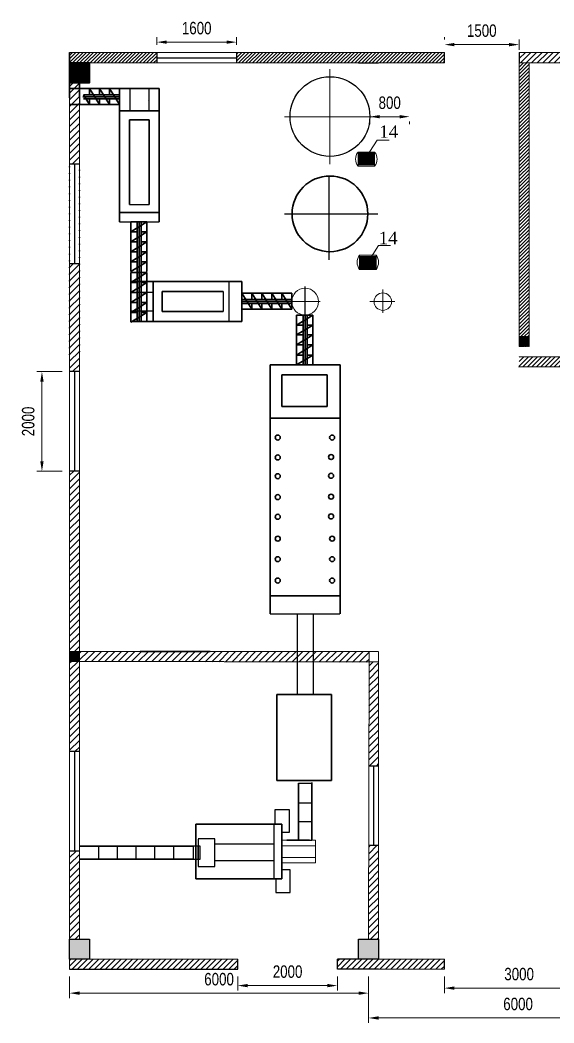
# Model space of a CAD drawing. Header units: millimetres. Extents: x -76212 to 9435109730, y -5959132081 to 60147.
# Drawn here: x 121727 to 132439, y 29433 to 49577 of the extents above; entities that cross this region are included whole.
import ezdxf

# ---------------------------------------------------------------- set-up
doc = ezdxf.new("R2010")
doc.units = ezdxf.units.MM
doc.linetypes.add('ACAD_ISO04W100', pattern=[30, 24, -3, 0, -3])
for name, color, linetype, lineweight in [('3', 4, 'Continuous', 5), ('athietbi', 2, 'Continuous', 35), ('Cot', 1, 'Continuous', 15), ('duonggiong', 8, 'ACAD_ISO04W100', 9), ('Hatch', 8, 'Continuous', 9), ('K.Thuoc0.15', 2, 'Continuous', 15), ('Net0.2', 4, 'Continuous', 13), ('netchinh1', 221, 'Continuous', 40), ('PHOI_CANH', 3, 'Continuous', 30), ('tb dây chuyền', 10, 'Continuous', 40), ('thiet bi', 1, 'Continuous', 30), ('THIET BI11', 30, 'Continuous', 30), ('tuong', 1, 'Continuous', 40)]:
    doc.layers.add(name, color=color, linetype=linetype, lineweight=lineweight)
doc.styles.add('VIET', font='', dxfattribs={"width": 0.8})
doc.styles.get('VIET').set_extended_font_data('.VnAvant')
doc.dimstyles.new('TL 1-100', dxfattribs={"dimtxt": 250, "dimasz": 200, "dimexe": 100, "dimexo": 150, "dimgap": 150, "dimtad": 1, "dimdec": 0, "dimdsep": 46, "dimtxsty": 'VIET', "dimcen": 100, "dimdle": 200, "dimclrd": 8, "dimclre": 8, "dimclrt": 2, "dimadec": 0, "dimazin": 0, "dimtfac": 1, "dimtdec": 0, "dimtmove": 2, "dimatfit": 3, "dimfxl": 1, "dimtolj": 1, "dimtzin": 0, "dimlwd": 5, "dimlwe": 5, "dimarcsym": 0})
pattern_1 = [(45, (85911.3, -956.59), (-56.1266, 56.1266), [])]
pattern_2 = [(45, (85911.3, -956.59), (-67.35192, 67.35192), [])]
pattern_3 = [(45, (-2248824.945, -170239.367), (-35.3553391, 35.3553391), [])]

# ---------------------------------------------------------------- blocks, each defined once
blk = doc.blocks.new('*D44')
at = {"color": 8, "lineweight": 5, "transparency": 16777216}
for p, q in [((122720, 30365), (122720, 29932)), ((128720, 30364), (128720, 29932)), ((122920, 30032), (128520, 30032))]:
    blk.add_line(p, q, dxfattribs=at)
at = {"color": 8, "transparency": 16777216}
for points in [[(122920, 30065), (122920, 29998), (122720, 30032)], [(128520, 30065), (128520, 29998), (128720, 30032)]]:
    blk.add_solid(points, dxfattribs=at)
at = {"layer": 'Defpoints', "color": 0, "transparency": 16777216}
for p in [(122720, 30515), (128720, 30514), (128720, 30032)]:
    blk.add_point(p, dxfattribs=at)
at = {"color": 2, "transparency": 16777216, "insert": (125720, 30311), "char_height": 250, "attachment_point": 5, "style": 'VIET'}
blk.add_mtext('\\A1;6000', dxfattribs=at)
blk = doc.blocks.new('*D40')
at = {"color": 8, "lineweight": 5, "transparency": 16777216}
for p, q in [((130241, 49233), (130241, 49183)), ((131741, 48976), (131741, 49183)), ((131541, 49083), (130441, 49083))]:
    blk.add_line(p, q, dxfattribs=at)
at = {"color": 8, "transparency": 16777216}
for points in [[(130441, 49117), (130441, 49050), (130241, 49083)], [(131541, 49117), (131541, 49050), (131741, 49083)]]:
    blk.add_solid(points, dxfattribs=at)
at = {"layer": 'Defpoints', "color": 0, "transparency": 16777216}
for p in [(130241, 49083), (130241, 49083), (131741, 48826)]:
    blk.add_point(p, dxfattribs=at)
at = {"color": 2, "transparency": 16777216, "insert": (130991, 49363), "char_height": 250, "attachment_point": 5, "style": 'VIET'}
blk.add_mtext('\\A1;1500', dxfattribs=at)
blk = doc.blocks.new('*D52')
at = {"color": 8, "lineweight": 5, "transparency": 16777216}
for p, q in [((124471, 49076), (124471, 49233)), ((126071, 49076), (126071, 49233)), ((124671, 49133), (125871, 49133))]:
    blk.add_line(p, q, dxfattribs=at)
at = {"color": 8, "transparency": 16777216}
for points in [[(124671, 49167), (124671, 49100), (124471, 49133)], [(125871, 49167), (125871, 49100), (126071, 49133)]]:
    blk.add_solid(points, dxfattribs=at)
at = {"layer": 'Defpoints', "color": 0, "transparency": 16777216}
for p in [(126071, 49133), (124471, 48926), (126071, 48926)]:
    blk.add_point(p, dxfattribs=at)
at = {"color": 2, "transparency": 16777216, "insert": (125271, 49413), "char_height": 250, "attachment_point": 5, "style": 'VIET'}
blk.add_mtext('\\A1;1600', dxfattribs=at)
blk = doc.blocks.new('*D41')
at = {"color": 8, "lineweight": 5, "transparency": 16777216}
for p, q in [((129344, 47636), (128944, 47636)), ((128744, 47486), (128744, 47536)), ((129544, 47486), (129544, 47536))]:
    blk.add_line(p, q, dxfattribs=at)
at = {"color": 8, "transparency": 16777216}
for points in [[(128944, 47669), (128944, 47602), (128744, 47636)], [(129344, 47669), (129344, 47602), (129544, 47636)]]:
    blk.add_solid(points, dxfattribs=at)
at = {"layer": 'Defpoints', "color": 0, "transparency": 16777216}
for p in [(128744, 47636), (128744, 47636), (129544, 47636)]:
    blk.add_point(p, dxfattribs=at)
at = {"color": 2, "transparency": 16777216, "insert": (129144, 47915), "char_height": 250, "attachment_point": 5, "style": 'VIET'}
blk.add_mtext('\\A1;800', dxfattribs=at)
blk = doc.blocks.new('*D66')
at = {"color": 8, "lineweight": 5, "transparency": 16777216}
for p, q in [((126095, 30365), (126095, 30083)), ((128095, 30365), (128095, 30083)), ((127895, 30183), (126295, 30183))]:
    blk.add_line(p, q, dxfattribs=at)
at = {"color": 8, "transparency": 16777216}
for points in [[(126295, 30217), (126295, 30150), (126095, 30183)], [(127895, 30217), (127895, 30150), (128095, 30183)]]:
    blk.add_solid(points, dxfattribs=at)
at = {"layer": 'Defpoints', "color": 0, "transparency": 16777216}
for p in [(126095, 30515), (128095, 30515), (126095, 30183)]:
    blk.add_point(p, dxfattribs=at)
at = {"color": 2, "transparency": 16777216, "insert": (127095, 30463), "char_height": 250, "attachment_point": 5, "style": 'VIET'}
blk.add_mtext('\\A1;2000', dxfattribs=at)
blk = doc.blocks.new('*D49')
at = {"color": 8, "lineweight": 5, "transparency": 16777216}
for p, q in [((128720, 30364), (128720, 29433)), ((134720, 30365), (134720, 29433)), ((128920, 29533), (134520, 29533))]:
    blk.add_line(p, q, dxfattribs=at)
at = {"color": 8, "transparency": 16777216}
for points in [[(128920, 29567), (128920, 29500), (128720, 29533)], [(134520, 29567), (134520, 29500), (134720, 29533)]]:
    blk.add_solid(points, dxfattribs=at)
at = {"layer": 'Defpoints', "color": 0, "transparency": 16777216}
for p in [(128720, 30514), (134720, 30515), (134720, 29533)]:
    blk.add_point(p, dxfattribs=at)
at = {"color": 2, "transparency": 16777216, "insert": (131720, 29813), "char_height": 250, "attachment_point": 5, "style": 'VIET'}
blk.add_mtext('\\A1;6000', dxfattribs=at)
blk = doc.blocks.new('*D68')
at = {"color": 8, "lineweight": 5, "transparency": 16777216}
for p, q in [((130241, 30365), (130241, 30033)), ((133241, 30364), (133241, 30033)), ((130441, 30133), (133041, 30133))]:
    blk.add_line(p, q, dxfattribs=at)
at = {"color": 8, "transparency": 16777216}
for points in [[(130441, 30167), (130441, 30100), (130241, 30133)], [(133041, 30167), (133041, 30100), (133241, 30133)]]:
    blk.add_solid(points, dxfattribs=at)
at = {"layer": 'Defpoints', "color": 0, "transparency": 16777216}
for p in [(130241, 30515), (133241, 30514), (133241, 30133)]:
    blk.add_point(p, dxfattribs=at)
at = {"color": 2, "transparency": 16777216, "insert": (131741, 30413), "char_height": 250, "attachment_point": 5, "style": 'VIET'}
blk.add_mtext('\\A1;3000', dxfattribs=at)
blk = doc.blocks.new('111')
at = {"layer": 'athietbi', "color": 7, "lineweight": 35}
blk.add_line((43280, 44880), (43280, 45202), dxfattribs=at)
at = {"layer": 'thiet bi', "color": 7, "lineweight": 35}
for p, q in [((42280, 45202), (43280, 45202)), ((42477, 44880), (42280, 45202)), ((42477, 45202), (42477, 45072)), ((42678, 44880), (42477, 45202)), ((42678, 45202), (42678, 45072)), ((42879, 44880), (42678, 45202)), ((42879, 45202), (42879, 45072)), ((43079, 44880), (42879, 45202)), ((43280, 44880), (43079, 45202)), ((43079, 45202), (43079, 45072)), ((43160, 45072), (42280, 45072)), ((43185, 45032), (42280, 45032)), ((43280, 44992), (42280, 44992)), ((42477, 44992), (42477, 44880)), ((42678, 44992), (42678, 44880)), ((42879, 44992), (42879, 44880)), ((43079, 44992), (43079, 44880)), ((43160, 45072), (43280, 45072)), ((43185, 45032), (43280, 45032)), ((42280, 44880), (43280, 44880))]:
    blk.add_line(p, q, dxfattribs=at)
blk = doc.blocks.new('*D75')
at = {"color": 8, "lineweight": 5, "transparency": 16777216}
for p, q in [((122571, 42515), (122066, 42515)), ((122166, 42315), (122166, 40715)), ((122571, 40515), (122066, 40515))]:
    blk.add_line(p, q, dxfattribs=at)
at = {"color": 8, "transparency": 16777216}
for points in [[(122133, 42315), (122200, 42315), (122166, 42515)], [(122133, 40715), (122200, 40715), (122166, 40515)]]:
    blk.add_solid(points, dxfattribs=at)
at = {"layer": 'Defpoints', "color": 0, "transparency": 16777216}
for p in [(122721, 42515), (122166, 40515), (122721, 40515)]:
    blk.add_point(p, dxfattribs=at)
at = {"color": 2, "transparency": 16777216, "insert": (121891, 41515), "char_height": 250, "attachment_point": 5, "rotation": 90, "style": 'VIET'}
blk.add_mtext('\\A1;2000', dxfattribs=at)

msp = doc.modelspace()

# ---------------------------------------------------------------- hatches: boundary and pattern name
at = {"lineweight": 9}
h = msp.add_hatch(dxfattribs=at)
h.set_pattern_fill('ANSI31', color=256, scale=25)
h.set_pattern_definition(pattern_1)
h.paths.add_polyline_path([(135719.9, 48716.5), (137031.3, 48716.6), (137031.3, 48925.7), (135719.8, 48925.7), (131991.3, 48925.7), (131741.3, 48927.6), (131741.3, 48718.1), (131991.3, 48716.2)])
h = msp.add_hatch(color=256, dxfattribs=at)
h.dxf.hatch_style = 1
h.paths.add_polyline_path([(146895.9, 36882.2), (146486.4, 36882.2), (146486.4, 36680.3), (146895.6, 36680.2)])
h.paths.add_polyline_path([(152919.8, 36882), (152720, 36882), (152720, 36680), (152919.8, 36680)])
h.paths.add_polyline_path([(152919.5, 31109.8), (152519.5, 31109.8), (152519.5, 30709.8), (152919.5, 30709.8)])
h.paths.add_polyline_path([(140920, 30711.9), (140920, 30711.9), (140520, 30711.9), (140520, 31111.9), (140920, 31111.9), (140920, 30711.7), (141086.4, 30711.7), (141086.4, 30711.8), (140520, 30712), (140520, 30711.9), (140920, 30711.9), (140920, 30712.2), (140886.4, 30712.2), (140568.1, 30712)])
h.paths.add_polyline_path([(134921.3, 31113.8), (134521.3, 31113.8), (134521.3, 30713.4), (134921.3, 30713.4)])
h.paths.add_polyline_path([(123120.1, 31115.3), (122720.1, 31115.3), (122720.1, 30714.8), (123120.1, 30714.8)])
h.paths.add_polyline_path([(128920, 31115.3), (128520, 31115.3), (128520, 30714.8), (128920, 30714.8)])
h.paths.add_polyline_path([(152920, 48713), (152520, 48713), (152520, 48313), (152920, 48313)])
h = msp.add_hatch(dxfattribs=at)
h.set_pattern_fill('ANSI31', color=256, scale=30)
h.set_pattern_definition(pattern_2)
h.paths.add_polyline_path([(122920.5, 44683.4), (122720.5, 44683.4), (122720.3, 42515), (122920.3, 42514.7)])
h = msp.add_hatch(dxfattribs=at)
h.set_pattern_fill('ANSI31', color=256, scale=20)
h.set_pattern_definition([(45, (85911.3, -956.59), (-44.90128, 44.90128), [])])
h.paths.add_polyline_path([(150720, 42814.9), (131741.3, 42814.9), (131741.3, 42614.9), (147820, 42614.9), (147920, 42614.9), (150720, 42614.9)])
h.paths.add_polyline_path([(151220, 42814.9), (150920.3, 42814.9), (150920.3, 42813.2), (150920, 42614.9), (151220, 42614.9)])
h = msp.add_hatch(dxfattribs=at)
h.set_pattern_fill('ANSI31', color=256, scale=30)
h.set_pattern_definition(pattern_2)
h.paths.add_polyline_path([(122720.2, 34883.4), (122920.2, 34883.4), (122920, 36695.9), (122720.3, 36696.4)])
h.paths.add_polyline_path([(122720.1, 31115.3), (122920.5, 31115.3), (122920.4, 32883.4), (122720.1, 32883.4)])
h.paths.add_polyline_path([(122720.3, 36896.4), (122920.5, 36896.2), (122920.5, 40514.9), (122720.4, 40514.9)])
h = msp.add_hatch(dxfattribs=at)
h.set_pattern_fill('ANSI31', color=256, scale=30)
h.set_pattern_definition(pattern_2)
h.paths.add_polyline_path([(125112.6, 36893.3), (125112.6, 36891.5), (124796.3, 36891.5), (124796.3, 36893.7), (122920.5, 36896.2), (122920.5, 36695.9), (128729.3, 36681.5), (128729.6, 36888.4)])
h.paths.add_polyline_path([(128920.3, 36681), (128729.3, 36681.5), (128725.8, 34599.9), (128920.2, 34599.9)])
h.paths.add_polyline_path([(128920.1, 33000.8), (128723.2, 33000.8), (128720, 31115.3), (128920, 31115.3)])
h = msp.add_hatch(dxfattribs=at)
h.set_pattern_fill('ANSI31', color=256, scale=25)
h.set_pattern_definition(pattern_1)
h.paths.add_polyline_path([(130241.3, 30714.5), (128920, 30714.8), (128520, 30714.8), (128095.3, 30714.8), (128095.3, 30514.5), (128920, 30514.5), (130241.3, 30514.5)])
h.paths.add_polyline_path([(126095.3, 30714.6), (122919.3, 30714.6), (122720, 30714.6), (122720, 30514.5), (126095.3, 30514.5)])
at = {"layer": 'Hatch', "lineweight": 9}
h = msp.add_hatch(dxfattribs=at)
h.set_pattern_fill('ANSI31', scale=400)
h.set_pattern_definition([(45, (-1170854.627, -236868.097), (-35.355339, 35.355339), [])])
h.paths.add_polyline_path([(124470, 48925.7), (124470, 48925.7), (123720, 48925.7), (122720, 48925.7), (122720, 48715.4), (123720, 48715.5), (124470, 48715.5)])
h.paths.add_polyline_path([(122720, 48925.7), (122720, 48925.7), (122720, 48715.3), (122720, 48715.4)])
h = msp.add_hatch(dxfattribs=at)
h.set_pattern_fill('ANSI31', scale=400)
h.set_pattern_definition([(45, (-1982485.81, -331001.58), (-35.3553391, 35.3553391), [])])
h.paths.add_polyline_path([(126071.3, 48715.9), (128719.8, 48715.9), (128719.8, 48925.7), (126071.3, 48925.7)])
h.paths.add_polyline_path([(130241.3, 48718.5), (130241.3, 48923.4), (128719.8, 48925.7), (128719.8, 48715.9)])
h = msp.add_hatch(dxfattribs=at)
h.set_pattern_fill('ANSI31')
h.set_pattern_definition([(45, (-2000485.86936, -330999.24596), (-0.088388347648, 0.088388347648), [])])
h.paths.add_polyline_path([(122720, 48715.4), (122720, 48315.4), (123120, 48315.4), (123120, 48715.4)])
h = msp.add_hatch(dxfattribs=at)
h.set_pattern_fill('ANSI31', scale=400)
h.set_pattern_definition(pattern_3)
h.paths.add_polyline_path([(131941.3, 48016.1), (131941.3, 48716.3), (131741.3, 48716), (131741.3, 48016.1), (131741.3, 44319.6), (131941.3, 44319.6)])
h = msp.add_hatch(dxfattribs=at)
h.set_pattern_fill('ANSI31', scale=30)
h.set_pattern_definition(pattern_2)
h.paths.add_polyline_path([(122920, 48013), (122920, 48315.5), (122720, 48315.3), (122720, 48013), (122720, 42839.9), (122720.5, 46683), (122920.5, 46683.8), (122920, 42840.3)])
h = msp.add_hatch(dxfattribs=at)
h.set_pattern_fill('ANSI31', scale=400)
h.set_pattern_definition(pattern_3)
h.paths.add_polyline_path([(131941.3, 44319.6), (131741.3, 44319.6), (131741.3, 43218), (131841.3, 43218), (131941.3, 43218)])
h = msp.add_hatch(dxfattribs=at)
h.set_pattern_fill('ANSI31', scale=50)
h.set_pattern_definition([(45, (-976881.832, -86400.838), (-4.419417382, 4.419417382), [])])
h.paths.add_polyline_path([(131941.3, 43116.1), (131941.3, 43218), (131841.3, 43218), (131741.3, 43218), (131741.3, 43116.1), (131741.3, 43018), (131841.3, 43018), (131941.3, 43018)])
h = msp.add_hatch(dxfattribs=at)
h.set_pattern_fill('ANSI31')
h.set_pattern_definition([(45, (-2246046.24363, -170665.21756), (-0.088388347648, 0.088388347648), [])])
h.paths.add_polyline_path([(122920, 36892.2), (122720, 36892.2), (122720, 36692.2), (122920, 36692.2)])

# ---------------------------------------------------------------- linework, layer by layer
for p, q in [((124471.3, 48925.7), (124471.3, 48715.4)), ((124471.3, 48820.5), (126071.3, 48820.6)), ((126071.3, 48925.7), (126071.3, 48715.4)), ((130241.3, 48716), (130241.3, 48925.7)), ((131741.3, 48925.7), (131741.3, 48720)), ((122920, 48201.9), (122920, 47880.2)), ((123720, 48201.9), (123720, 47880.2)), ((123931.8, 48201.9), (123931.8, 47751)), ((124308.2, 48201.9), (124308.2, 47751)), ((122920, 46683.4), (122720, 46683.4)), ((122820, 46683.4), (122820, 44683.4)), ((127925.1, 46444.3), (127925.1, 44761.2)), ((123920, 45869.9), (124320, 45869.9)), ((127035, 45684.3), (128905, 45684.3)), ((123720, 45523.7), (124520, 45523.7)), ((122920, 44683.4), (122720, 44683.4)), ((125913.2, 44322.9), (125913.2, 43522.9)), ((125800.4, 44122.9), (125800.4, 43722.9)), ((127446.8, 43595.9), (127446.8, 44226.3)), ((123950.1, 44111.1), (124401.1, 44111.1)), ((126378.1, 44092.8), (127178.1, 44092.8)), ((127178.1, 44092.8), (127178.1, 43771)), ((123950.1, 43734.8), (124401.1, 43734.8)), ((122920.5, 42514.9), (122720.5, 42514.9)), ((122820.5, 42514.9), (122820.5, 40514.9)), ((122920.5, 40514.9), (122720.5, 40514.9)), ((126746.8, 37652.2), (128145.8, 37652.2)), ((127295.3, 36030), (127295.3, 37652.2)), ((127611.6, 36030), (127611.6, 37652.2)), ((122920.2, 34883.4), (122720.2, 34883.4)), ((122820.2, 34883.4), (122820.2, 32883.4)), ((128724.9, 34599.9), (128918.8, 34599.9)), ((128821.9, 34599.9), (128821.9, 33000.8)), ((127317, 34252.7), (127581.1, 34252.7)), ((127317.1, 33857), (127581.1, 33857)), ((127317.1, 33480.9), (127581.1, 33480.9)), ((126817.2, 33423.2), (126817.2, 32325.2)), ((125636.4, 33128.9), (125302.3, 33128.9)), ((125302.3, 33123.4), (125302.3, 32572.7)), ((125636.4, 32572.7), (125636.4, 33128.9)), ((127317.1, 33104.8), (127581.1, 33104.8)), ((122920.2, 32883.4), (122720.2, 32883.4)), ((123298.9, 32987.1), (123298.9, 32723.1)), ((123674.9, 32987.1), (123674.9, 32723.1)), ((124051, 32987.1), (124051, 32723.1)), ((124051, 32987.1), (124051, 32723.1)), ((124427.1, 32987.1), (124427.1, 32723.1)), ((124803.2, 32987.1), (124803.2, 32723.1)), ((125198.9, 32987.2), (125198.9, 32723.1)), ((125343.9, 32987), (125198.9, 32987.2)), ((125295.1, 32987), (125295.1, 32723.1)), ((125344.2, 32723.1), (125343.9, 32987)), ((125636.4, 33030), (126817.2, 33030)), ((128722.2, 33000.8), (128918.8, 33000.8)), ((125198.9, 32723.1), (125344.2, 32723.1)), ((125636.4, 32693.9), (126817.2, 32693.9)), ((125302.3, 32572.7), (125636.4, 32572.7)), ((126095.3, 30514.5), (126095.3, 30714.6)), ((128720, 30714.8), (128095.3, 30714.8)), ((128095.3, 30514.5), (128095.3, 30714.8)), ((130241.3, 30514.5), (130241.3, 30714.5)), ((122720, 30514.5), (122720, 30514.5)), ((122720, 30514.5), (126095.3, 30514.5)), ((128920, 30514.5), (128095.3, 30514.5))]:
    msp.add_line(p, q)
for points in [[(126842.7, 33423.2), (126842.7, 33720.3), (127126, 33720.3), (127126, 33260), (126976.2, 33260)], [(126858.4, 32325.2), (126858.4, 32052.7), (127145.3, 32052.7), (127145.3, 32505.7), (126976.2, 32505.7)]]:
    msp.add_lwpolyline(points)
for points in [[(122720.1, 31115.3), (123120.1, 31115.3), (123120.1, 30714.8), (122720.1, 30714.8)], [(128520, 31115.3), (128920, 31115.3), (128920, 30714.8), (128520, 30714.8)]]:
    msp.add_lwpolyline(points, close=True)
msp.add_circle((127945.6, 47638.8), 800)
at = {"layer": '3', "color": 7, "lineweight": 5}
for p, q in [((128508.7, 46926), (128840.7, 46926)), ((128840.7, 46826), (128508.7, 46826)), ((128508.7, 46826), (128840.7, 46826)), ((128509, 46926), (128841, 46926)), ((128509, 46906), (128841, 46906)), ((128509, 46886), (128841, 46886)), ((128841, 46886), (128509, 46886)), ((128509, 46866), (128841, 46866)), ((128841, 46866), (128509, 46866)), ((128841, 46866), (128509, 46866)), ((128841, 46846), (128509, 46846)), ((128841, 46846), (128509, 46846)), ((128841, 46846), (128509, 46846)), ((128509, 46846), (128841, 46846)), ((128509, 46826), (128841, 46826)), ((128841, 46826), (128509, 46826)), ((128841, 46806), (128509, 46806)), ((128509, 46806), (128841, 46806)), ((128841, 46786), (128509, 46786)), ((128841, 46786), (128509, 46786)), ((128509, 46786), (128841, 46786)), ((128841, 46766), (128509, 46766)), ((128509, 46766), (128841, 46766)), ((128841, 46766), (128509, 46766)), ((128841, 46766), (128509, 46766)), ((128841, 46746), (128509, 46746)), ((128841, 46746), (128509, 46746)), ((128841, 46746), (128509, 46746)), ((128841, 46746), (128509, 46746)), ((128509, 46746), (128841, 46746)), ((128509.2, 46926), (128509.2, 46641)), ((128841, 46926), (128841, 46641)), ((128841, 46906), (128841, 46886)), ((128840.7, 46726), (128508.7, 46726)), ((128508.7, 46726), (128840.7, 46726)), ((128509, 46726), (128841, 46726)), ((128841, 46726), (128509, 46726)), ((128509, 46706), (128841, 46706)), ((128841, 46706), (128509, 46706)), ((128509, 46686), (128841, 46686)), ((128841, 46686), (128509, 46686)), ((128841, 46686), (128509, 46686)), ((128509, 46666), (128841, 46666)), ((128841, 46666), (128509, 46666)), ((128841, 46666), (128509, 46666)), ((128841, 46666), (128509, 46666)), ((128841, 46641), (128509, 46641)), ((128539.3, 44854.8), (128871.3, 44854.8)), ((128871.3, 44829.8), (128539.3, 44829.8)), ((128539.3, 44829.8), (128871.3, 44829.8)), ((128539.3, 44829.8), (128871.3, 44829.8)), ((128539.3, 44829.8), (128871.3, 44829.8)), ((128871.3, 44809.8), (128539.3, 44809.8)), ((128539.3, 44809.8), (128871.3, 44809.8)), ((128539.3, 44809.8), (128871.3, 44809.8)), ((128871.3, 44789.8), (128539.3, 44789.8)), ((128539.3, 44789.8), (128871.3, 44789.8)), ((128871.3, 44769.8), (128539.3, 44769.8)), ((128539.3, 44769.8), (128871.3, 44769.8)), ((128539.3, 44749.8), (128871.3, 44749.8)), ((128539.3, 44749.8), (128871.3, 44749.8)), ((128539.3, 44749.8), (128871.3, 44749.8)), ((128539.3, 44749.8), (128871.3, 44749.8)), ((128871.3, 44749.8), (128539.3, 44749.8)), ((128539.3, 44729.8), (128871.3, 44729.8)), ((128871.3, 44729.8), (128539.3, 44729.8)), ((128539.3, 44729.8), (128871.3, 44729.8)), ((128539.3, 44729.8), (128871.3, 44729.8)), ((128539.5, 44569.8), (128539.5, 44854.8)), ((128539.5, 44769.8), (128871.5, 44769.8)), ((128871.5, 44769.8), (128539.5, 44769.8)), ((128871.3, 44569.8), (128871.3, 44854.8)), ((128871, 44589.8), (128539, 44589.8)), ((128539.3, 44709.8), (128871.3, 44709.8)), ((128539.3, 44709.8), (128871.3, 44709.8)), ((128871.3, 44709.8), (128539.3, 44709.8)), ((128539.3, 44689.8), (128871.3, 44689.8)), ((128871.3, 44689.8), (128539.3, 44689.8)), ((128871.3, 44669.8), (128539.3, 44669.8)), ((128539.3, 44669.8), (128871.3, 44669.8)), ((128539.3, 44649.8), (128871.3, 44649.8)), ((128539.3, 44649.8), (128871.3, 44649.8)), ((128539.3, 44649.8), (128871.3, 44649.8)), ((128871.3, 44649.8), (128539.3, 44649.8)), ((128871.3, 44629.8), (128539.3, 44629.8)), ((128539.3, 44629.8), (128871.3, 44629.8)), ((128539.3, 44629.8), (128871.3, 44629.8)), ((128871.3, 44609.8), (128539.3, 44609.8)), ((128539.3, 44609.8), (128871.3, 44609.8)), ((128871.3, 44569.8), (128539.3, 44569.8)), ((128539.5, 44669.8), (128871.5, 44669.8)), ((128871.5, 44669.8), (128539.5, 44669.8)), ((128871.5, 44569.8), (128539.5, 44569.8))]:
    msp.add_line(p, q, dxfattribs=at)
at = {"layer": '3', "color": 7, "linetype": 'ByBlock', "lineweight": 5}
for centre, start, end in [((128687.1, 46783.5), 141.33038, 218.66962), ((128662.9, 46783.5), 321.33038, 38.66962), ((128717.6, 44712.3), 141.33038, 218.66962), ((128693.5, 44712.3), 321.33038, 38.66962)]:
    msp.add_arc(centre, 228.1, start, end, dxfattribs=at)
at = {"layer": 'athietbi', "color": 7, "lineweight": 35}
for p, q in [((123720, 45523.7), (123720, 48201.9)), ((123720, 48201.9), (124520, 48201.9)), ((124520, 48201.9), (124520, 45523.7)), ((123720, 47751), (124520, 47751)), ((123920, 45869.9), (123920, 47575.9)), ((123920, 47575.9), (124120, 47575.9)), ((124120, 47575.9), (124320, 47575.9)), ((124320, 47575.9), (124320, 45869.9)), ((123720, 45709.1), (124520, 45709.1)), ((126178.1, 44322.9), (123950.1, 44322.9)), ((124401.1, 44322.9), (124401.1, 43522.9)), ((126178.1, 44322.9), (126178.1, 43522.9)), ((125800.4, 44122.9), (124576.2, 44122.9)), ((124576.2, 44122.9), (124576.2, 43922.9)), ((124576.2, 43922.9), (124576.2, 43722.9)), ((127178.1, 43771), (127178.1, 44092.8)), ((127178.1, 44088.4), (127178.1, 43766.7)), ((124576.2, 43722.9), (125800.4, 43722.9)), ((123950.1, 43522.9), (126178.1, 43522.9)), ((126746.8, 37652.2), (126746.8, 42652.2)), ((126746.8, 42652.2), (128146.8, 42652.2)), ((126746.8, 42652.2), (126746.8, 41582.2)), ((128146.8, 42652.2), (128146.8, 37652.2)), ((127889.4, 42453.6), (126982.8, 42453.6)), ((126982.8, 42453.6), (126982.8, 41815.4)), ((127889.4, 41815.4), (127889.4, 42453.6)), ((126982.8, 41815.4), (127889.4, 41815.4)), ((126746.8, 41582.2), (128146.8, 41582.2)), ((126746.8, 38014.3), (128146.8, 38014.3)), ((125540.2, 36891.5), (124140.2, 36891.5)), ((126881, 34304.9), (126881, 36030)), ((127979, 36030), (126881, 36030)), ((127979, 36030), (127979, 34304.9)), ((127979, 34304.9), (126881, 34304.9)), ((127317, 34252.7), (127317.1, 33104.8)), ((127581.1, 34262.3), (127581.1, 33104.8)), ((125251.1, 33423.2), (126976.2, 33423.2)), ((125251.1, 32325.2), (125251.1, 33423.2)), ((126976.2, 32325.2), (126976.2, 33423.2)), ((127532.6, 33104.8), (127077.8, 33104.8)), ((124446.7, 32987.2), (122920.4, 32987)), ((125198.9, 32987.2), (123577.6, 32987.2)), ((124456.3, 32723.1), (122920.4, 32723)), ((125208.5, 32723.1), (123577.6, 32723.1)), ((126976.2, 32325.2), (125251.1, 32325.2))]:
    msp.add_line(p, q, dxfattribs=at)
for centre in [(126897.8, 41191.3), (127989, 41191.3), (126897.8, 40791.5), (127967.4, 40800), (126897.8, 40415), (127967.4, 40423.5), (126897.8, 39994.9), (127967.4, 40003.4), (126897.8, 39599.3), (127967.4, 39607.8), (126897.8, 39160.5), (127989, 39160.5), (126897.8, 38748.5), (127989, 38748.5), (126897.8, 38318.7), (127989, 38318.7)]:
    msp.add_circle(centre, 50, dxfattribs=at)
at = {"layer": 'Cot', "color": 7}
for p, q in [((122919.9, 48715.4), (122919.9, 48315.4)), ((128520, 48713), (128920, 48713)), ((128520, 48713), (128920, 48713)), ((131741.3, 48713), (131741.3, 47613)), ((131941.3, 48713), (131941.3, 47613)), ((122720, 48013), (122720, 42839.9)), ((122920, 48013), (122920, 42839.9)), ((131741.3, 44319.6), (131741.3, 48016.1)), ((131941.3, 44319.6), (131941.3, 48016.1)), ((131741.3, 43116.1), (131741.3, 44319.6)), ((131941.3, 43116.1), (131941.3, 44319.6)), ((131841.3, 43218), (131741.3, 43218)), ((131741.3, 43116.1), (131741.3, 43018)), ((131941.3, 43116.1), (131941.3, 43018)), ((131741.3, 43018), (131841.3, 43018)), ((122720.5, 42714.9), (122720, 42839.9)), ((122720.5, 42514.9), (122720.5, 42714.9)), ((122920.5, 42715.7), (122920, 42840.8)), ((122920.5, 42514.9), (122920.5, 42714.9)), ((131744.3, 42814.9), (150720, 42814.9)), ((122720, 30514.5), (122720.5, 42514.9)), ((122920.5, 42514.9), (122920.5, 31115.3)), ((131731.6, 42614.9), (147820, 42614.9)), ((122920, 36892.2), (122920.5, 31115.3)), ((128720, 31115.3), (128729.6, 36888.4)), ((128920.3, 36888.2), (128920, 30714.8)), ((122720, 30714.6), (122920, 30714.6)), ((122919.3, 30714.6), (126095.3, 30714.6))]:
    msp.add_line(p, q, dxfattribs=at)
at = {"layer": 'Cot', "color": 7, "lineweight": -2}
for p, q in [((128920.4, 36888.2), (122720.3, 36896.4)), ((128920.1, 36681), (122720.3, 36696.4))]:
    msp.add_line(p, q, dxfattribs=at)
at = {"layer": 'duonggiong', "color": 7, "lineweight": 13, "ltscale": 0.4}
for p, q in [((127945.6, 48591), (127945.6, 46681)), ((127030.6, 47636), (128860.6, 47636))]:
    msp.add_line(p, q, dxfattribs=at)
at = {"layer": 'K.Thuoc0.15', "color": 7, "lineweight": 9}
for p, q in [((128675, 46826), (128890.4, 47162.7)), ((128890.4, 47162.7), (129131.6, 47162.7)), ((128705.3, 44709.8), (128920.7, 45046.5)), ((128920.7, 45046.5), (129161.9, 45046.5))]:
    msp.add_line(p, q, dxfattribs=at)
at = {"layer": 'Net0.2', "color": 7}
for p, q in [((124298.7, 47959.4), (124298.7, 47959.3)), ((124192.7, 43744.2), (124192.8, 43744.2))]:
    msp.add_line(p, q, dxfattribs=at)
at = {"layer": 'PHOI_CANH', "color": 7}
for p, q in [((122719.9, 48715.4), (122719.9, 48719.2)), ((128720, 48713), (128720, 48716.9))]:
    msp.add_line(p, q, dxfattribs=at)
at = {"layer": 'tb dây chuyền', "color": 7, "lineweight": 35}
for p, q in [((122720, 48013), (122720, 48925.7)), ((122920, 48013), (122919.9, 48715.4)), ((122720, 36714.9), (122920, 36714.9))]:
    msp.add_line(p, q, dxfattribs=at)
msp.add_lwpolyline([(122720, 48715.4), (123120, 48715.4), (123120, 48315.4), (122720, 48315.4)], close=True, dxfattribs=at)
at = {"layer": 'thiet bi', "color": 7, "lineweight": 35}
for p, q in [((122720, 48201.9), (123720, 48201.9)), ((123117.8, 48201.9), (123117.8, 48071.7)), ((123318.5, 47880.2), (123117.8, 48201.9)), ((123158.6, 48201.9), (123480.4, 48201.9)), ((123519.3, 47880.2), (123318.5, 48201.9)), ((123318.5, 48201.9), (123318.5, 48071.7)), ((123720, 47880.2), (123519.3, 48201.9)), ((123519.3, 48201.9), (123519.3, 48071.7)), ((123625.2, 48032.1), (122986.9, 48032.1)), ((123117.8, 47880.2), (122997, 48073.7)), ((123600.5, 48071.7), (122997, 48071.7)), ((123720, 47992.4), (122997, 47992.4)), ((123117.8, 47992.4), (123117.8, 47880.2)), ((123318.5, 47992.4), (123318.5, 47880.2)), ((123519.3, 47992.4), (123519.3, 47880.2)), ((123600.5, 48071.7), (123720, 48071.7)), ((123625.2, 48032.1), (123720, 48032.1)), ((122720, 47880.2), (123720, 47880.2)), ((126178.1, 44092.8), (127178.1, 44092.8)), ((126375.1, 43771), (126178.1, 44092.8)), ((127058.5, 43962.6), (126178.1, 43962.6)), ((127083.3, 43922.9), (126178.1, 43922.9)), ((126375.1, 44092.8), (126375.1, 43962.6)), ((126575.9, 43771), (126375.1, 44092.8)), ((126575.9, 44092.8), (126575.9, 43962.6)), ((126776.6, 43771), (126575.9, 44092.8)), ((126616.7, 44092.8), (126938.4, 44092.8)), ((126977.3, 43771), (126776.6, 44092.8)), ((126776.6, 44092.8), (126776.6, 43962.6)), ((127178.1, 43771), (126977.3, 44092.8)), ((126977.3, 44092.8), (126977.3, 43962.6)), ((127058.5, 43962.6), (127178.1, 43962.6)), ((127083.3, 43922.9), (127178.1, 43922.9)), ((127178.1, 43883.3), (126178.1, 43883.3)), ((126178.1, 43771), (127178.1, 43771)), ((126375.1, 43883.3), (126375.1, 43771)), ((126575.9, 43883.3), (126575.9, 43771)), ((126776.6, 43883.3), (126776.6, 43771)), ((126977.3, 43883.3), (126977.3, 43771))]:
    msp.add_line(p, q, dxfattribs=at)
msp.add_circle((127945, 45684.3), 760, dxfattribs=at)
at = {"layer": 'THIET BI11', "color": 7, "lineweight": 13}
for p, q in [((129006.1, 44167.5), (129006.1, 43697.6)), ((127141.1, 43921), (127746.2, 43921)), ((128744.3, 43921.1), (129245.3, 43921.1))]:
    msp.add_line(p, q, dxfattribs=at)
for points in [[(126976.2, 33104.8), (127657.9, 33104.8), (127657.9, 32646), (126976.2, 32646)], [(126976.2, 32991.5), (127657.9, 32991.5), (127657.9, 32756.9), (126976.2, 32756.9)]]:
    msp.add_lwpolyline(points, close=True, dxfattribs=at)
for centre, radius in [((127446.8, 43921), 268.8), ((129006.1, 43921.1), 175)]:
    msp.add_circle(centre, radius, dxfattribs=at)
at = {"layer": 'tuong', "color": 7, "lineweight": 13}
for p, q in [((122720, 48925.7), (127962, 48925.7)), ((127970, 48925.7), (130241.3, 48925.7)), ((128520, 48925.7), (128922.8, 48925.7)), ((131741.3, 48925.7), (131991.3, 48925.7)), ((131991.3, 48925.7), (135719.8, 48925.7)), ((122719.9, 48715.3), (127970, 48715.4)), ((127970, 48715.8), (130241.3, 48716)), ((131741.3, 48716.1), (131991.3, 48716.2)), ((131991.3, 48716.2), (135719.9, 48716.5)), ((128920, 30714.8), (130241.3, 30714.5)), ((128920, 30514.5), (130241.3, 30514.5))]:
    msp.add_line(p, q, dxfattribs=at)

# ---------------------------------------------------------------- block references
at = {"rotation": 90}
for p in [(169151.9, 2243.7), (169151.9, 1228.9), (172478.7, 372.2)]:
    msp.add_blockref('111', p, dxfattribs=at)

# ---------------------------------------------------------------- texts
at = {"layer": 'netchinh1', "color": 7, "lineweight": 20, "char_height": 250, "attachment_point": 1}
for insert in [(128935.4, 47461.4), (128923.2, 45325.1)]:
    msp.add_mtext_dynamic_manual_height_columns('{\\fTimes New Roman|b0|i0|c0|p18;\\C0;14}', width=612.612, gutter_width=1500, heights=[0], dxfattribs=dict(at, insert=insert))

# ---------------------------------------------------------------- dimensions: what is measured, and where the dimension line sits
for base, p1, p2, picture, middle in [((126071.3, 49133.4), (124471.3, 48925.7), (126071.3, 48925.7), '*D52', (125271.3, 49412.7)), ((130241.3, 49083.4), (131741.3, 48825.7), (130241.3, 49083.4), '*D40', (130991.3, 49362.7)), ((128743.7, 47635.7), (129543.7, 47636), (128743.7, 47636), '*D41', (129143.7, 47915)), ((126095.3, 30183.4), (128095.3, 30514.5), (126095.3, 30514.5), '*D66', (127095.3, 30462.7)), ((128720, 30031.8), (122720, 30514.6), (128720, 30514.5), '*D44', (125720, 30311.1)), ((134720, 29533.4), (128720, 30514.5), (134720, 30514.6), '*D49', (131720, 29812.7)), ((133241.3, 30133.4), (130241.3, 30514.5), (133241.3, 30513.8), '*D68', (131741.3, 30412.7))]:
    dim = msp.add_linear_dim(base=base, p1=p1, p2=p2, dimstyle='TL 1-100')
    dim.commit()
    dim.dimension.update_dxf_attribs({"geometry": picture, "text_midpoint": middle})
dim = msp.add_linear_dim(base=(122166.4, 40514.9), p1=(122720.5, 42514.9), p2=(122720.5, 40514.9), angle=90, dimstyle='TL 1-100')
dim.commit()
dim.dimension.update_dxf_attribs({"geometry": '*D75', "text_midpoint": (121891.4, 41514.9)})

doc.saveas('drawing.dxf')
